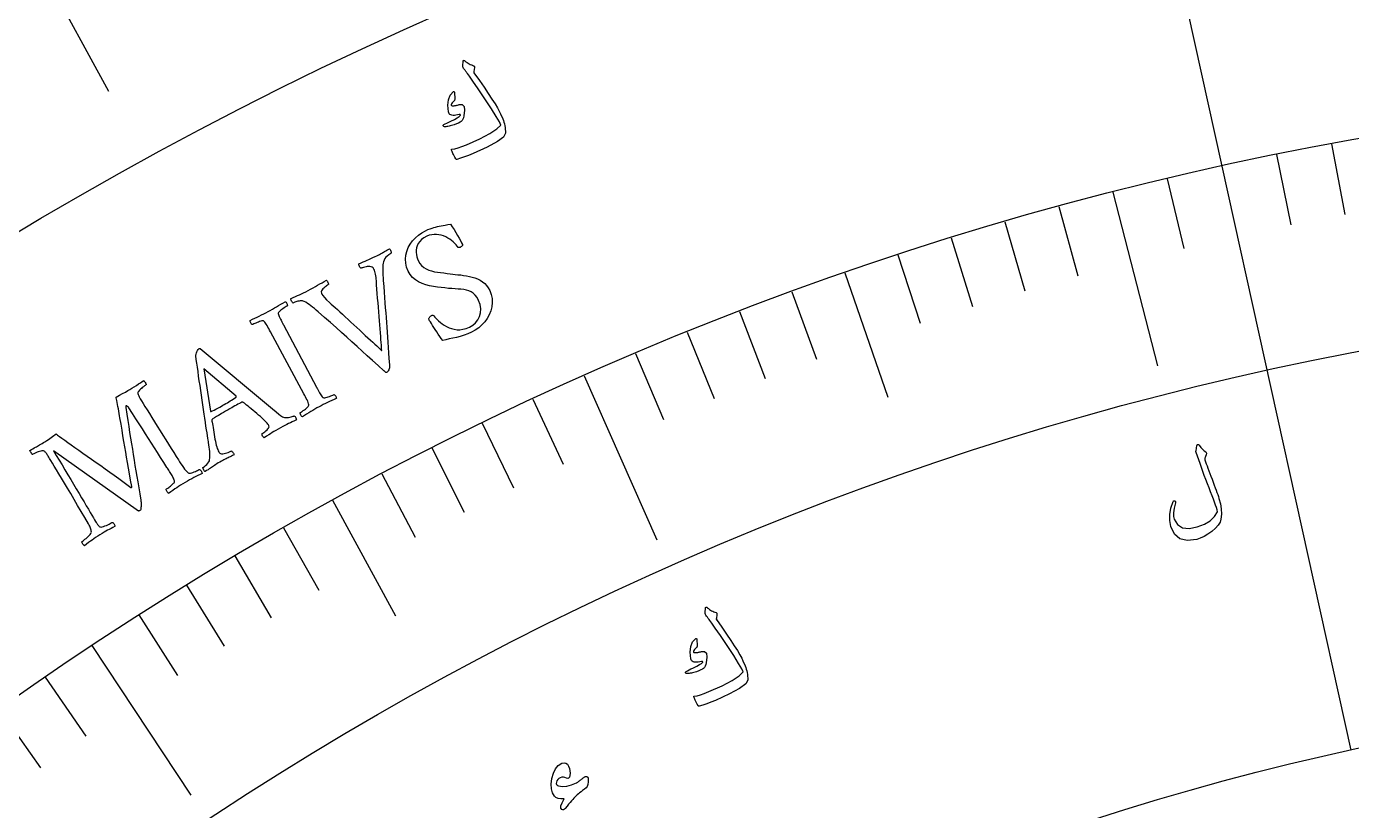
# Model space of a CAD drawing. Header units: millimetres. Extents: x -82 to 82, y -82 to 107.
# Drawn here: x -31.81 to -9.86, y 43.71 to 56.69 of the extents above; entities that cross this region are included whole.
import ezdxf

# ---------------------------------------------------------------- set-up
doc = ezdxf.new("R2010")
doc.units = ezdxf.units.MM
for name, color, linetype in [('ENGRAVE', 7, 'Continuous'), ('ENGRAVE_FINE', 8, 'Continuous'), ('TEXT', 5, 'Continuous')]:
    doc.layers.add(name, color=color, linetype=linetype)

msp = doc.modelspace()

# ---------------------------------------------------------------- linework, layer by layer
at = {"layer": 'ENGRAVE'}
for points in [[(-14.1463, 64.0437), (-12.011, 54.3768)], [(-31.4957, 57.5303), (-30.4498, 55.6199)], [(-12.011, 54.3768), (-9.8757, 44.7098)], [(-13.8153, 53.9466), (-13.0784, 51.0695)], [(-18.2567, 52.6098), (-17.5427, 50.5522)], [(-22.5753, 50.9063), (-21.3713, 48.1913)], [(-26.7417, 48.8465), (-25.6958, 46.9361)], [(-30.7269, 46.443), (-29.0882, 43.9661)]]:
    msp.add_lwpolyline(points, dxfattribs=at)
for radius in [80.85, 80.85, 78.6844, 74.6625, 74.6625, 71.4862, 65.5875, 65.5875, 62.1225, 55.6875, 55.6875, 52.2225, 45.7875, 45.7875]:
    msp.add_circle((0, 0), radius, dxfattribs=at)
at = {"layer": 'ENGRAVE_FINE'}
for points in [[(-10.1939, 54.7465), (-9.9764, 53.5786)], [(-11.1039, 54.5692), (-10.8671, 53.4051)], [(-12.9149, 54.1692), (-12.6394, 53.0136)], [(-14.7119, 53.709), (-14.3981, 52.5632)], [(-15.6047, 53.4565), (-15.2718, 52.316)], [(-16.4932, 53.189), (-16.1413, 52.0543)], [(-17.3773, 52.9068), (-17.0066, 51.7781)], [(-19.1312, 52.2981), (-18.7231, 51.1824)], [(-20.0006, 51.9719), (-19.5739, 50.8631)], [(-20.8645, 51.6311), (-20.4194, 50.5296)], [(-21.7229, 51.2759), (-21.2594, 50.182)], [(-23.4217, 50.5225), (-22.922, 49.4447)], [(-24.2618, 50.1245), (-23.7442, 49.0552)], [(-25.0953, 49.7124), (-24.5599, 48.6519)], [(-25.922, 49.2864), (-25.369, 48.235)], [(-27.5541, 48.3929), (-26.9663, 47.3605)], [(-28.3591, 47.9256), (-27.7541, 46.9032)], [(-29.1564, 47.4448), (-28.5344, 46.4326)], [(-29.9457, 46.9505), (-29.3069, 45.9489)], [(-31.4998, 45.9223), (-30.8278, 44.9427)], [(-32.2641, 45.3886), (-31.5758, 44.4203)]]:
    msp.add_lwpolyline(points, dxfattribs=at)
at = {"layer": 'TEXT'}
for points in [[(-24.5476, 56.1188), (-24.5298, 56.1048), (-24.512, 56.0919), (-24.4942, 56.0802), (-24.4764, 56.0696), (-24.4585, 56.0602), (-24.4403, 56.0521), (-24.4219, 56.0452), (-24.4033, 56.0395), (-24.3953, 56.0352), (-24.3903, 56.0284), (-24.3882, 56.019), (-24.3892, 56.007), (-24.3981, 55.9422), (-24.3987, 55.9353), (-24.3988, 55.9297), (-24.3984, 55.9253), (-24.3976, 55.9221), (-24.3088, 55.796), (-24.2296, 55.6816), (-24.1599, 55.5789), (-24.0998, 55.4879), (-24.0493, 55.4087), (-24.0087, 55.3414), (-23.9777, 55.286), (-23.9566, 55.2424), (-23.9202, 55.1587), (-23.9102, 55.1315), (-23.9014, 55.1036), (-23.8939, 55.0751), (-23.8876, 55.0459), (-23.8826, 55.016), (-23.879, 54.9854), (-23.8769, 54.954), (-23.8762, 54.9219), (-23.9098, 54.8591), (-24.0105, 54.7825), (-24.1782, 54.6915), (-24.4126, 54.5856), (-24.4871, 54.5553), (-24.5568, 54.5291), (-24.6217, 54.5069), (-24.6819, 54.4889), (-24.6881, 54.4888), (-24.6933, 54.4904), (-24.6975, 54.4937), (-24.7007, 54.4988), (-24.714, 54.5241), (-24.7259, 54.5472), (-24.7365, 54.5681), (-24.7457, 54.5868), (-24.7536, 54.6035), (-24.7603, 54.6185), (-24.7658, 54.6317), (-24.7702, 54.6432), (-24.7723, 54.6498), (-24.7717, 54.6543), (-24.7683, 54.6567), (-24.7622, 54.657), (-24.7172, 54.663), (-24.6622, 54.6772), (-24.5972, 54.6997), (-24.5222, 54.7304), (-24.3011, 54.8291), (-24.1325, 54.9161), (-24.0165, 54.992), (-23.9532, 55.057), (-23.9759, 55.109), (-24.0276, 55.1988), (-24.1083, 55.3266), (-24.2182, 55.4922), (-24.3299, 55.6573), (-24.4151, 55.7818), (-24.4736, 55.8658), (-24.5055, 55.9095), (-24.5147, 55.9212), (-24.5232, 55.9322), (-24.5312, 55.9424), (-24.5386, 55.9519), (-24.5453, 55.9605), (-24.5514, 55.9682), (-24.5568, 55.9748), (-24.5615, 55.9805), (-24.5707, 55.9934), (-24.5771, 56.0067), (-24.5806, 56.0206), (-24.5812, 56.0349), (-24.5766, 56.1142), (-24.5758, 56.1198), (-24.5742, 56.124), (-24.5716, 56.1267), (-24.5682, 56.1281), (-24.5631, 56.1277), (-24.5579, 56.126), (-24.5528, 56.123), (-24.5476, 56.1188)], [(-24.739, 55.6109), (-24.7356, 55.6119), (-24.7322, 55.6118), (-24.7289, 55.6108), (-24.7256, 55.6087), (-24.7238, 55.6063), (-24.7223, 55.6035), (-24.7211, 55.6003), (-24.7203, 55.5967), (-24.7163, 55.4905), (-24.7166, 55.4793), (-24.7181, 55.4703), (-24.7208, 55.4632), (-24.7246, 55.4582), (-24.7435, 55.4425), (-24.7583, 55.4264), (-24.769, 55.4097), (-24.7756, 55.3926), (-24.7752, 55.3854), (-24.769, 55.3802), (-24.7571, 55.3771), (-24.7394, 55.3761), (-24.7284, 55.3771), (-24.7171, 55.3784), (-24.7055, 55.3801), (-24.6938, 55.3822), (-24.6817, 55.3846), (-24.6692, 55.3875), (-24.6562, 55.3909), (-24.6428, 55.3947), (-24.5913, 55.3961), (-24.561, 55.3653), (-24.5518, 55.3025), (-24.5637, 55.2076), (-24.5724, 55.1771), (-24.5828, 55.1517), (-24.595, 55.1314), (-24.6089, 55.1161), (-24.6262, 55.1037), (-24.6517, 55.0904), (-24.6855, 55.0761), (-24.7276, 55.0609), (-24.7493, 55.0536), (-24.7702, 55.0474), (-24.7903, 55.0423), (-24.8097, 55.0383), (-24.8281, 55.0351), (-24.8455, 55.0324), (-24.8618, 55.0301), (-24.877, 55.0283), (-24.8873, 55.0292), (-24.8955, 55.0317), (-24.9017, 55.036), (-24.9058, 55.0419), (-24.9077, 55.0491), (-24.9067, 55.0553), (-24.9026, 55.0606), (-24.8956, 55.0649), (-24.8726, 55.0772), (-24.8462, 55.0908), (-24.8165, 55.1056), (-24.7836, 55.1216), (-24.722, 55.1513), (-24.675, 55.1769), (-24.6425, 55.1982), (-24.6245, 55.2152), (-24.6226, 55.2185), (-24.6223, 55.2218), (-24.6235, 55.2252), (-24.6264, 55.2287), (-24.629, 55.2305), (-24.6327, 55.2315), (-24.6377, 55.2317), (-24.6439, 55.2311), (-24.6988, 55.2208), (-24.7222, 55.2175), (-24.7434, 55.2172), (-24.7623, 55.2199), (-24.779, 55.2257), (-24.7948, 55.2342), (-24.8067, 55.245), (-24.8147, 55.2579), (-24.8188, 55.2732), (-24.8306, 55.3833), (-24.8213, 55.4762), (-24.7907, 55.5521), (-24.739, 55.6109)], [(-25.1995, 53.308), (-25.1609, 53.3256), (-25.1252, 53.3404), (-25.0923, 53.3525), (-25.0623, 53.3619), (-25.0333, 53.3696), (-25.0037, 53.3766), (-24.9734, 53.383), (-24.9424, 53.3887), (-24.9092, 53.3946), (-24.8723, 53.4014), (-24.8317, 53.4091), (-24.7874, 53.4177), (-24.7575, 53.3726), (-24.7281, 53.3263), (-24.6991, 53.2788), (-24.6706, 53.2301), (-24.6442, 53.1839), (-24.6216, 53.1439), (-24.6029, 53.1099), (-24.5879, 53.0821), (-24.5853, 53.0761), (-24.586, 53.0695), (-24.5899, 53.0624), (-24.5971, 53.0547), (-24.6056, 53.0474), (-24.6136, 53.0413), (-24.6209, 53.0365), (-24.6276, 53.0329), (-24.6364, 53.0296), (-24.6448, 53.028), (-24.6529, 53.0281), (-24.6606, 53.0299), (-24.6755, 53.0519), (-24.6938, 53.0745), (-24.7157, 53.0979), (-24.741, 53.1219), (-24.7691, 53.1455), (-24.7993, 53.1672), (-24.8316, 53.1872), (-24.8661, 53.2054), (-24.9023, 53.221), (-24.9396, 53.2331), (-24.9781, 53.2418), (-25.0178, 53.247), (-25.0579, 53.2477), (-25.0981, 53.2427), (-25.1382, 53.2322), (-25.1782, 53.2161), (-25.2257, 53.1903), (-25.2652, 53.1617), (-25.2967, 53.1303), (-25.3201, 53.0961), (-25.3367, 53.0603), (-25.348, 53.024), (-25.3538, 52.9871), (-25.3543, 52.9497), (-25.3505, 52.913), (-25.3436, 52.8781), (-25.3337, 52.8451), (-25.3207, 52.814), (-25.2949, 52.7684), (-25.2644, 52.7302), (-25.2294, 52.6991), (-25.1899, 52.6752), (-25.1468, 52.6567), (-25.1011, 52.6418), (-25.0528, 52.6303), (-25.0019, 52.6224), (-24.9496, 52.6161), (-24.897, 52.6095), (-24.8442, 52.6027), (-24.791, 52.5955), (-24.7505, 52.5908), (-24.7079, 52.5859), (-24.6634, 52.5808), (-24.6168, 52.5755), (-24.5692, 52.5692), (-24.5217, 52.5613), (-24.4743, 52.5518), (-24.4269, 52.5407), (-24.3807, 52.527), (-24.3367, 52.5098), (-24.295, 52.489), (-24.2556, 52.4646), (-24.2194, 52.436), (-24.1876, 52.4025), (-24.1601, 52.3641), (-24.1369, 52.3209), (-24.1114, 52.2535), (-24.0971, 52.1857), (-24.094, 52.1176), (-24.1019, 52.0492), (-24.1192, 51.9823), (-24.1445, 51.9185), (-24.1777, 51.858), (-24.2188, 51.8007), (-24.2663, 51.748), (-24.3188, 51.7017), (-24.3764, 51.6615), (-24.4389, 51.6276), (-24.5004, 51.6006), (-24.5625, 51.5775), (-24.6251, 51.5582), (-24.6883, 51.5429), (-24.75, 51.5296), (-24.8081, 51.5164), (-24.8626, 51.5033), (-24.9136, 51.4903), (-24.9388, 51.5239), (-24.9641, 51.559), (-24.9896, 51.5955), (-25.0153, 51.6335), (-25.0401, 51.6712), (-25.0631, 51.7066), (-25.0842, 51.7399), (-25.1035, 51.7709), (-25.1201, 51.798), (-25.1329, 51.8195), (-25.1421, 51.8354), (-25.1476, 51.8458), (-25.144, 51.855), (-25.1397, 51.8639), (-25.1348, 51.8727), (-25.1291, 51.8812), (-25.1227, 51.889), (-25.1156, 51.8958), (-25.1078, 51.9016), (-25.0994, 51.9064), (-25.0885, 51.9099), (-25.0784, 51.9095), (-25.0692, 51.9053), (-25.0608, 51.8971), (-25.0467, 51.8802), (-25.029, 51.8609), (-25.0076, 51.8393), (-24.9826, 51.8154), (-24.9543, 51.7907), (-24.923, 51.767), (-24.8886, 51.7441), (-24.8512, 51.722), (-24.8112, 51.7026), (-24.7691, 51.6874), (-24.7248, 51.6766), (-24.6784, 51.67), (-24.63, 51.6694), (-24.5797, 51.6764), (-24.5275, 51.6911), (-24.4733, 51.7134), (-24.4186, 51.7453), (-24.3724, 51.7853), (-24.3345, 51.8335), (-24.305, 51.8899), (-24.287, 51.9518), (-24.2837, 52.0167), (-24.2952, 52.0845), (-24.3215, 52.1552), (-24.3473, 52.2029), (-24.3763, 52.2422), (-24.4085, 52.273), (-24.4439, 52.2954), (-24.4823, 52.3118), (-24.5233, 52.3246), (-24.5669, 52.3338), (-24.6131, 52.3395), (-24.6615, 52.3434), (-24.7116, 52.3472), (-24.7635, 52.3509), (-24.8171, 52.3544), (-24.8779, 52.3605), (-24.9403, 52.3675), (-25.0041, 52.3754), (-25.0695, 52.3843), (-25.1344, 52.3962), (-25.1967, 52.4128), (-25.2566, 52.4343), (-25.3141, 52.4606), (-25.367, 52.4934), (-25.4133, 52.5344), (-25.453, 52.5837), (-25.4862, 52.6412), (-25.5124, 52.7066), (-25.5278, 52.772), (-25.5323, 52.8374), (-25.5259, 52.9029), (-25.51, 52.9669), (-25.4861, 53.0279), (-25.4542, 53.0859), (-25.4142, 53.141), (-25.3678, 53.1916), (-25.3165, 53.2363), (-25.2604, 53.2751), (-25.1995, 53.308)], [(-27.1425, 52.3203), (-27.1024, 52.3414), (-27.0631, 52.3626), (-27.0247, 52.3839), (-26.9871, 52.4053), (-26.9501, 52.4266), (-26.9133, 52.4476), (-26.8767, 52.4682), (-26.8404, 52.4885), (-26.8351, 52.4834), (-26.8294, 52.4756), (-26.8233, 52.4651), (-26.8168, 52.4519), (-26.8114, 52.4387), (-26.8084, 52.4283), (-26.8079, 52.4208), (-26.8098, 52.4162), (-26.8164, 52.4124), (-26.8258, 52.4061), (-26.8383, 52.3972), (-26.8536, 52.3859), (-26.8699, 52.3729), (-26.885, 52.3589), (-26.899, 52.3438), (-26.9119, 52.3278), (-26.9215, 52.3111), (-26.9259, 52.2942), (-26.9249, 52.2771), (-26.9186, 52.2599), (-26.9028, 52.2362), (-26.8759, 52.2049), (-26.8378, 52.1659), (-26.7887, 52.1193), (-26.7625, 52.0953), (-26.7323, 52.0678), (-26.6981, 52.0365), (-26.6598, 52.0017), (-26.6186, 51.9641), (-26.5754, 51.9245), (-26.5302, 51.8829), (-26.4831, 51.8394), (-26.435, 51.795), (-26.3868, 51.7506), (-26.3384, 51.7062), (-26.2899, 51.6619), (-26.2424, 51.6185), (-26.197, 51.5767), (-26.1537, 51.5366), (-26.1124, 51.4982), (-26.0741, 51.4623), (-26.0394, 51.4299), (-26.0085, 51.4008), (-25.9812, 51.3752), (-25.9587, 51.354), (-25.9419, 51.3383), (-25.9308, 51.3281), (-25.9254, 51.3235), (-25.9258, 51.334), (-25.927, 51.3529), (-25.9289, 51.3802), (-25.9315, 51.4159), (-25.9347, 51.4586), (-25.9385, 51.5067), (-25.9428, 51.5601), (-25.9477, 51.619), (-25.9529, 51.6821), (-25.9582, 51.7485), (-25.9638, 51.8181), (-25.9695, 51.8909), (-25.9753, 51.9656), (-25.9811, 52.0409), (-25.987, 52.1168), (-25.9928, 52.1932), (-25.9986, 52.2687), (-26.0041, 52.3421), (-26.0094, 52.4131), (-26.0145, 52.4819), (-26.0167, 52.5078), (-26.0197, 52.5339), (-26.0237, 52.5604), (-26.0286, 52.5872), (-26.0344, 52.6128), (-26.0408, 52.6358), (-26.0478, 52.656), (-26.0555, 52.6737), (-26.067, 52.6914), (-26.0815, 52.7045), (-26.0991, 52.7129), (-26.1198, 52.7167), (-26.1419, 52.7172), (-26.1639, 52.7159), (-26.1858, 52.7126), (-26.2075, 52.7075), (-26.2274, 52.7017), (-26.2438, 52.6964), (-26.2567, 52.6917), (-26.2661, 52.6876), (-26.2726, 52.6894), (-26.2793, 52.6947), (-26.2861, 52.7037), (-26.2932, 52.7163), (-26.2991, 52.7298), (-26.3026, 52.7416), (-26.3037, 52.7517), (-26.3023, 52.7602), (-26.2676, 52.7758), (-26.2338, 52.7908), (-26.2008, 52.8051), (-26.1687, 52.8187), (-26.1367, 52.8325), (-26.104, 52.8473), (-26.0705, 52.8629), (-26.0363, 52.8795), (-26.0084, 52.8933), (-25.9836, 52.9058), (-25.9619, 52.9169), (-25.9433, 52.9267), (-25.9264, 52.9359), (-25.9098, 52.9451), (-25.8934, 52.9544), (-25.8772, 52.9637), (-25.8601, 52.9736), (-25.8412, 52.9844), (-25.8203, 52.9962), (-25.7975, 53.0088), (-25.7923, 53.0036), (-25.7869, 52.9953), (-25.7813, 52.9841), (-25.7753, 52.9699), (-25.7704, 52.956), (-25.7675, 52.9457), (-25.7669, 52.939), (-25.7684, 52.936), (-25.7782, 52.9302), (-25.7922, 52.9205), (-25.8104, 52.9068), (-25.8327, 52.889), (-25.8551, 52.8684), (-25.8732, 52.8459), (-25.887, 52.8217), (-25.8965, 52.7956), (-25.9012, 52.7738), (-25.9044, 52.7446), (-25.9063, 52.7082), (-25.9067, 52.6645), (-25.906, 52.6179), (-25.9045, 52.5725), (-25.9023, 52.5285), (-25.8994, 52.4859), (-25.8924, 52.3871), (-25.8855, 52.2925), (-25.8788, 52.202), (-25.8724, 52.1158), (-25.8661, 52.0323), (-25.8601, 51.9502), (-25.8542, 51.8696), (-25.8487, 51.7904), (-25.8431, 51.7112), (-25.8373, 51.6306), (-25.8312, 51.5484), (-25.8249, 51.4649), (-25.8185, 51.3782), (-25.8119, 51.2869), (-25.8052, 51.1909), (-25.7983, 51.0903), (-25.7974, 51.0634), (-25.7989, 51.0399), (-25.8027, 51.02), (-25.8088, 51.0036), (-25.8168, 50.99), (-25.826, 50.9785), (-25.8365, 50.969), (-25.8482, 50.9617), (-25.8522, 50.9609), (-25.857, 50.9623), (-25.8625, 50.9659), (-25.8687, 50.9717), (-25.875, 50.978), (-25.8808, 50.9832), (-25.886, 50.9873), (-25.8906, 50.9903), (-25.9849, 51.0765), (-26.0761, 51.1597), (-26.1642, 51.2399), (-26.2493, 51.3172), (-26.3331, 51.3933), (-26.4179, 51.4698), (-26.5034, 51.5469), (-26.5898, 51.6246), (-26.6791, 51.7043), (-26.7735, 51.7876), (-26.8729, 51.8746), (-26.9775, 51.9652), (-27.0094, 51.9931), (-27.0403, 52.0191), (-27.07, 52.0434), (-27.0987, 52.0659), (-27.1268, 52.0867), (-27.1551, 52.1058), (-27.1836, 52.1233), (-27.2122, 52.1391), (-27.2247, 52.1446), (-27.2393, 52.1478), (-27.2559, 52.1488), (-27.2745, 52.1475), (-27.2939, 52.1447), (-27.3126, 52.141), (-27.3306, 52.1365), (-27.348, 52.1311), (-27.3639, 52.1255), (-27.3775, 52.1204), (-27.3886, 52.1157), (-27.3974, 52.1115), (-27.3996, 52.113), (-27.4036, 52.1189), (-27.4096, 52.1291), (-27.4174, 52.1436), (-27.425, 52.1584), (-27.4303, 52.1696), (-27.4332, 52.177), (-27.4338, 52.1808), (-27.3919, 52.2011), (-27.3536, 52.2193), (-27.3188, 52.2354), (-27.2876, 52.2495), (-27.2564, 52.2637), (-27.2219, 52.2802), (-27.1839, 52.2991), (-27.1425, 52.3203)], [(-27.807, 51.9701), (-27.7709, 51.9898), (-27.7354, 52.0096), (-27.7007, 52.0296), (-27.6666, 52.0498), (-27.6325, 52.0702), (-27.5975, 52.0908), (-27.5616, 52.1117), (-27.5248, 52.1328), (-27.5173, 52.1293), (-27.5103, 52.1231), (-27.5038, 52.1143), (-27.4977, 52.1029), (-27.4926, 52.0909), (-27.4894, 52.0804), (-27.4879, 52.0713), (-27.4882, 52.0636), (-27.4972, 52.0586), (-27.5092, 52.0514), (-27.524, 52.0421), (-27.5417, 52.0306), (-27.5605, 52.018), (-27.5784, 52.0053), (-27.5954, 51.9924), (-27.6115, 51.9794), (-27.625, 51.9669), (-27.6342, 51.9554), (-27.6392, 51.9451), (-27.6399, 51.9358), (-27.6363, 51.9207), (-27.6308, 51.9042), (-27.6236, 51.8863), (-27.6146, 51.867), (-27.6044, 51.8465), (-27.5935, 51.8252), (-27.582, 51.803), (-27.5699, 51.78), (-27.5679, 51.7763), (-27.5659, 51.7726), (-27.564, 51.7689), (-27.562, 51.7652), (-27.56, 51.7615), (-27.5581, 51.7578), (-27.5561, 51.7541), (-27.5541, 51.7504), (-27.0065, 50.7218), (-27.0045, 50.7181), (-27.0026, 50.7144), (-27.0006, 50.7107), (-26.9986, 50.707), (-26.9966, 50.7033), (-26.9947, 50.6996), (-26.9927, 50.6959), (-26.9907, 50.6922), (-26.9785, 50.6694), (-26.9666, 50.6477), (-26.9552, 50.6272), (-26.9442, 50.6078), (-26.9335, 50.5901), (-26.9229, 50.5744), (-26.9124, 50.5609), (-26.9021, 50.5495), (-26.8947, 50.5457), (-26.8837, 50.5443), (-26.8692, 50.545), (-26.8511, 50.5481), (-26.8313, 50.5528), (-26.8112, 50.5586), (-26.7909, 50.5655), (-26.7704, 50.5735), (-26.7515, 50.5814), (-26.7359, 50.5882), (-26.7236, 50.5938), (-26.7146, 50.5983), (-26.7082, 50.5942), (-26.7016, 50.5878), (-26.6947, 50.5791), (-26.6877, 50.5682), (-26.6818, 50.5568), (-26.6782, 50.5464), (-26.6769, 50.5372), (-26.678, 50.5291), (-26.7156, 50.5123), (-26.7524, 50.4957), (-26.7883, 50.4793), (-26.8233, 50.4632), (-26.858, 50.4468), (-26.8929, 50.4297), (-26.928, 50.4119), (-26.9633, 50.3933), (-26.9975, 50.3747), (-27.0318, 50.3554), (-27.0661, 50.3355), (-27.1004, 50.3149), (-27.1349, 50.2939), (-27.1696, 50.2725), (-27.2044, 50.2507), (-27.2395, 50.2286), (-27.2468, 50.2322), (-27.2538, 50.2384), (-27.2604, 50.2471), (-27.2667, 50.2584), (-27.2718, 50.2703), (-27.2753, 50.2808), (-27.2769, 50.2898), (-27.2768, 50.2974), (-27.2681, 50.3024), (-27.2566, 50.3096), (-27.2423, 50.3188), (-27.2252, 50.3302), (-27.2071, 50.3428), (-27.1899, 50.356), (-27.1735, 50.3697), (-27.158, 50.3839), (-27.1451, 50.3974), (-27.1365, 50.409), (-27.1322, 50.4186), (-27.1321, 50.4264), (-27.1363, 50.4446), (-27.1427, 50.4643), (-27.1513, 50.4857), (-27.1621, 50.5086), (-27.1744, 50.5327), (-27.1874, 50.5577), (-27.2009, 50.5835), (-27.2152, 50.6102), (-27.767, 51.6364), (-27.7815, 51.6631), (-27.7956, 51.6889), (-27.8096, 51.7138), (-27.8232, 51.7379), (-27.8367, 51.7601), (-27.85, 51.7794), (-27.8632, 51.7958), (-27.8762, 51.8094), (-27.8833, 51.8145), (-27.8941, 51.8164), (-27.9087, 51.8151), (-27.927, 51.8105), (-27.9473, 51.8041), (-27.9679, 51.7969), (-27.9886, 51.7889), (-28.0096, 51.7803), (-28.0289, 51.7719), (-28.0449, 51.7647), (-28.0575, 51.7588), (-28.0668, 51.7541), (-28.0733, 51.7581), (-28.08, 51.7643), (-28.087, 51.7729), (-28.0942, 51.7837), (-28.1003, 51.7951), (-28.1039, 51.8054), (-28.1052, 51.8147), (-28.1041, 51.8228), (-28.0658, 51.8419), (-28.0278, 51.8605), (-27.99, 51.8789), (-27.9525, 51.8968), (-27.9153, 51.9148), (-27.8787, 51.9329), (-27.8426, 51.9514), (-27.807, 51.9701)], [(-28.7939, 49.8032), (-28.7946, 49.8077), (-28.7967, 49.8213), (-28.8003, 49.844), (-28.8052, 49.8757), (-28.8114, 49.9152), (-28.8186, 49.9611), (-28.8269, 50.0135), (-28.8363, 50.0723), (-28.8463, 50.1362), (-28.8565, 50.2037), (-28.867, 50.275), (-28.8777, 50.3499), (-28.8886, 50.4271), (-28.8998, 50.5054), (-28.9114, 50.5847), (-28.9232, 50.6651), (-28.935, 50.7451), (-28.9464, 50.8236), (-28.9574, 50.9004), (-28.968, 50.9756), (-28.9781, 51.0478), (-28.9874, 51.1156), (-28.996, 51.179), (-29.0039, 51.238), (-29.0031, 51.2517), (-28.9997, 51.2676), (-28.9938, 51.2858), (-28.9852, 51.3063), (-28.9754, 51.3259), (-28.9659, 51.3413), (-28.9568, 51.3525), (-28.9479, 51.3595), (-28.9456, 51.3607), (-28.9437, 51.3614), (-28.9421, 51.3618), (-28.941, 51.3617), (-28.9397, 51.3615), (-28.938, 51.3615), (-28.9356, 51.3615), (-28.9327, 51.3616), (-27.7325, 50.3605), (-27.6739, 50.3106), (-27.6298, 50.2734), (-27.6003, 50.249), (-27.5854, 50.2373), (-27.5707, 50.2284), (-27.5536, 50.222), (-27.5342, 50.2181), (-27.5124, 50.2167), (-27.4898, 50.2173), (-27.4679, 50.2192), (-27.4468, 50.2225), (-27.4264, 50.2272), (-27.4083, 50.2322), (-27.394, 50.2365), (-27.3834, 50.2401), (-27.3767, 50.2431), (-27.3688, 50.2384), (-27.3615, 50.2311), (-27.3548, 50.2214), (-27.3487, 50.2091), (-27.3436, 50.1968), (-27.3399, 50.1872), (-27.3376, 50.1802), (-27.3368, 50.1758), (-27.3724, 50.1594), (-27.4062, 50.1439), (-27.438, 50.1292), (-27.4678, 50.1153), (-27.498, 50.1008), (-27.5307, 50.0844), (-27.5658, 50.066), (-27.6033, 50.0456), (-27.6427, 50.0236), (-27.6783, 50.003), (-27.7101, 49.9838), (-27.7382, 49.9662), (-27.7661, 49.9482), (-27.7974, 49.928), (-27.8321, 49.9058), (-27.8701, 49.8815), (-27.8775, 49.885), (-27.8846, 49.891), (-27.8913, 49.8997), (-27.8977, 49.9109), (-27.9029, 49.9228), (-27.9059, 49.9335), (-27.907, 49.9429), (-27.9059, 49.9511), (-27.8938, 49.9586), (-27.8792, 49.9688), (-27.8623, 49.9818), (-27.8428, 49.9975), (-27.8242, 50.014), (-27.8097, 50.0292), (-27.7992, 50.0431), (-27.7927, 50.0558), (-27.7917, 50.0639), (-27.7929, 50.0732), (-27.7963, 50.0837), (-27.802, 50.0953), (-27.8101, 50.1077), (-27.8224, 50.1228), (-27.8387, 50.1406), (-27.8592, 50.1611), (-27.8826, 50.1835), (-27.9081, 50.207), (-27.9356, 50.2316), (-27.9651, 50.2572), (-27.9955, 50.2832), (-28.0257, 50.3087), (-28.0556, 50.3337), (-28.0853, 50.3582), (-28.1136, 50.3815), (-28.1392, 50.4025), (-28.1623, 50.4214), (-28.1828, 50.4382), (-28.1996, 50.4519), (-28.2116, 50.4617), (-28.2188, 50.4676), (-28.2212, 50.4696), (-28.2217, 50.4697), (-28.2231, 50.4701), (-28.2255, 50.4708), (-28.2288, 50.4717), (-28.2324, 50.4725), (-28.2357, 50.4726), (-28.2387, 50.4722), (-28.2413, 50.4711), (-28.2613, 50.4613), (-28.2833, 50.45), (-28.3072, 50.4372), (-28.3331, 50.4228), (-28.3595, 50.408), (-28.385, 50.3936), (-28.4096, 50.3798), (-28.4332, 50.3665), (-28.4393, 50.363), (-28.4454, 50.3596), (-28.4515, 50.3561), (-28.4576, 50.3527), (-28.4636, 50.3493), (-28.4692, 50.3461), (-28.4746, 50.3431), (-28.4796, 50.3403), (-28.5148, 50.3202), (-28.5471, 50.3016), (-28.5766, 50.2844), (-28.6032, 50.2685), (-28.6302, 50.2521), (-28.6605, 50.2331), (-28.6941, 50.2115), (-28.7312, 50.1874), (-28.7324, 50.1864), (-28.7337, 50.1848), (-28.735, 50.1825), (-28.7364, 50.1796), (-28.7376, 50.1768), (-28.7385, 50.1748), (-28.739, 50.1736), (-28.7392, 50.1732), (-28.7386, 50.1695), (-28.7368, 50.1585), (-28.7338, 50.14), (-28.7296, 50.1143), (-28.7246, 50.0834), (-28.7192, 50.0498), (-28.7134, 50.0133), (-28.7072, 49.9741), (-28.7007, 49.9342), (-28.694, 49.8958), (-28.6872, 49.859), (-28.6802, 49.8236), (-28.6734, 49.7889), (-28.6659, 49.7577), (-28.6579, 49.73), (-28.6494, 49.7059), (-28.6407, 49.6849), (-28.6326, 49.6664), (-28.6249, 49.6505), (-28.6177, 49.6371), (-28.6081, 49.6258), (-28.5946, 49.6186), (-28.5772, 49.6154), (-28.556, 49.6162), (-28.5331, 49.6198), (-28.5107, 49.625), (-28.4887, 49.6316), (-28.4672, 49.6398), (-28.448, 49.648), (-28.433, 49.6546), (-28.422, 49.6597), (-28.4151, 49.6632), (-28.4107, 49.6608), (-28.4052, 49.6556), (-28.3985, 49.6477), (-28.3906, 49.637), (-28.383, 49.6256), (-28.3773, 49.6152), (-28.3735, 49.6061), (-28.3715, 49.5981), (-28.3942, 49.5867), (-28.4152, 49.5762), (-28.4346, 49.5667), (-28.4523, 49.5582), (-28.4692, 49.5501), (-28.4861, 49.542), (-28.503, 49.5339), (-28.5199, 49.5257), (-28.538, 49.5167), (-28.5585, 49.5059), (-28.5813, 49.4934), (-28.6065, 49.479), (-28.6317, 49.4642), (-28.6547, 49.4503), (-28.6753, 49.4373), (-28.6937, 49.4252), (-28.711, 49.4136), (-28.7282, 49.402), (-28.7455, 49.3903), (-28.7627, 49.3786), (-28.7812, 49.3663), (-28.802, 49.3525), (-28.8252, 49.3374), (-28.8508, 49.3208), (-28.855, 49.3232), (-28.8602, 49.3286), (-28.8663, 49.3369), (-28.8732, 49.3481), (-28.8798, 49.3601), (-28.8849, 49.3708), (-28.8884, 49.3802), (-28.8903, 49.3883), (-28.8781, 49.3964), (-28.8629, 49.408), (-28.8447, 49.4231), (-28.8236, 49.4418), (-28.8037, 49.4618), (-28.789, 49.481), (-28.7797, 49.4992), (-28.7757, 49.5166), (-28.7721, 49.5503), (-28.7706, 49.5846), (-28.7712, 49.6194), (-28.774, 49.6549), (-28.7781, 49.6909), (-28.7828, 49.7277), (-28.7881, 49.7651), (-28.7939, 49.8032)], [(-28.8726, 51.0233), (-28.7623, 50.3209), (-28.7621, 50.3207), (-28.7613, 50.3199), (-28.7601, 50.3186), (-28.7583, 50.3168), (-28.7564, 50.315), (-28.7547, 50.314), (-28.7532, 50.3137), (-28.7519, 50.314), (-28.7269, 50.3268), (-28.6998, 50.3409), (-28.6704, 50.3566), (-28.6388, 50.3736), (-28.6078, 50.3906), (-28.58, 50.4058), (-28.5555, 50.4194), (-28.5343, 50.4313), (-28.507, 50.4469), (-28.4812, 50.4621), (-28.4569, 50.4768), (-28.4342, 50.491), (-28.4117, 50.5053), (-28.3882, 50.5201), (-28.3635, 50.5356), (-28.3378, 50.5516), (-28.3358, 50.5532), (-28.3347, 50.5553), (-28.3345, 50.558), (-28.3351, 50.5611), (-28.3361, 50.5641), (-28.3368, 50.5662), (-28.3372, 50.5675), (-28.3373, 50.5679)], [(-31.5029, 49.8166), (-31.4738, 49.8353), (-31.4467, 49.8533), (-31.4217, 49.8706), (-31.3988, 49.8872), (-31.3774, 49.9031), (-31.3568, 49.9182), (-31.3369, 49.9326), (-31.3179, 49.9463), (-31.293, 49.9263), (-31.261, 49.902), (-31.222, 49.8734), (-31.176, 49.8407), (-31.1242, 49.8041), (-31.068, 49.7644), (-31.0073, 49.7215), (-30.9421, 49.6753), (-30.8737, 49.6269), (-30.8031, 49.5771), (-30.7303, 49.526), (-30.6553, 49.4736), (-30.5795, 49.4204), (-30.5041, 49.3671), (-30.4293, 49.3137), (-30.3548, 49.2601), (-30.2821, 49.2074), (-30.2121, 49.1564), (-30.145, 49.1072), (-30.0806, 49.0597), (-30.0779, 49.0585), (-30.0749, 49.0583), (-30.0717, 49.059), (-30.0682, 49.0607), (-30.0653, 49.0633), (-30.0637, 49.0668), (-30.0635, 49.071), (-30.0645, 49.0761), (-30.0836, 49.1827), (-30.1016, 49.2839), (-30.1187, 49.3798), (-30.1349, 49.4703), (-30.1504, 49.5581), (-30.1657, 49.6461), (-30.1808, 49.7342), (-30.1957, 49.8224), (-30.2108, 49.913), (-30.2267, 50.0082), (-30.2434, 50.108), (-30.2609, 50.2124), (-30.2668, 50.2472), (-30.273, 50.2834), (-30.2796, 50.321), (-30.2867, 50.3599), (-30.2937, 50.3983), (-30.3004, 50.434), (-30.3068, 50.467), (-30.3128, 50.4975), (-30.3179, 50.5229), (-30.3215, 50.5411), (-30.3237, 50.552), (-30.3244, 50.5557), (-30.2675, 50.5855), (-30.2164, 50.613), (-30.171, 50.6382), (-30.1313, 50.6613), (-30.0984, 50.681), (-30.0638, 50.7021), (-30.0273, 50.7248), (-29.989, 50.7489), (-29.9519, 50.7724), (-29.9193, 50.7932), (-29.8912, 50.8114), (-29.8675, 50.8269), (-29.8639, 50.8236), (-29.8583, 50.8169), (-29.8508, 50.807), (-29.8414, 50.7937), (-29.8322, 50.7806), (-29.8257, 50.7713), (-29.8218, 50.7657), (-29.8205, 50.7638), (-29.8302, 50.7577), (-29.8422, 50.7494), (-29.8565, 50.739), (-29.873, 50.7264), (-29.8902, 50.7126), (-29.9066, 50.6985), (-29.9222, 50.6841), (-29.9369, 50.6693), (-29.9495, 50.6551), (-29.9585, 50.6427), (-29.964, 50.632), (-29.9659, 50.6229), (-29.9639, 50.6119), (-29.9606, 50.6001), (-29.956, 50.5874), (-29.95, 50.5738), (-29.9435, 50.5603), (-29.9369, 50.5475), (-29.9304, 50.5355), (-29.924, 50.5243), (-29.9027, 50.4911), (-29.8767, 50.45), (-29.8461, 50.4012), (-29.8109, 50.3445), (-29.7722, 50.282), (-29.7311, 50.216), (-29.6877, 50.1462), (-29.6418, 50.0728), (-29.5949, 49.9977), (-29.5483, 49.9231), (-29.502, 49.849), (-29.4559, 49.7753), (-29.4113, 49.7038), (-29.3694, 49.6365), (-29.3301, 49.5733), (-29.2934, 49.5143), (-29.2724, 49.4819), (-29.2516, 49.4505), (-29.2311, 49.4202), (-29.2108, 49.3911), (-29.1906, 49.3641), (-29.1703, 49.3403), (-29.15, 49.3199), (-29.1296, 49.3028), (-29.1195, 49.298), (-29.1065, 49.2965), (-29.0906, 49.2981), (-29.0717, 49.3029), (-29.0514, 49.3096), (-29.0313, 49.3169), (-29.0114, 49.325), (-28.9917, 49.3337), (-28.9739, 49.342), (-28.9599, 49.3487), (-28.9496, 49.3539), (-28.9429, 49.3575), (-28.9337, 49.3511), (-28.9253, 49.3431), (-28.9178, 49.3336), (-28.9112, 49.3226), (-28.9059, 49.3119), (-28.902, 49.3034), (-28.8995, 49.297), (-28.8986, 49.2928), (-28.9343, 49.2749), (-28.9696, 49.2572), (-29.0043, 49.2395), (-29.0384, 49.2219), (-29.0728, 49.2037), (-29.1082, 49.1843), (-29.1448, 49.1636), (-29.1823, 49.1416), (-29.2213, 49.1181), (-29.2574, 49.0957), (-29.2904, 49.0745), (-29.3205, 49.0544), (-29.3505, 49.0339), (-29.383, 49.0117), (-29.418, 48.9877), (-29.4556, 48.962), (-29.459, 48.9648), (-29.4638, 48.9701), (-29.47, 48.9778), (-29.4777, 48.9878), (-29.4851, 48.9989), (-29.4906, 49.0094), (-29.4942, 49.0194), (-29.496, 49.029), (-29.4879, 49.0341), (-29.4781, 49.041), (-29.4664, 49.0495), (-29.453, 49.0597), (-29.4387, 49.071), (-29.4246, 49.0825), (-29.4106, 49.0943), (-29.3969, 49.1064), (-29.3843, 49.1181), (-29.3739, 49.1287), (-29.3656, 49.1382), (-29.3595, 49.1466), (-29.3572, 49.1552), (-29.3576, 49.1665), (-29.361, 49.1805), (-29.3672, 49.1974), (-29.3748, 49.2148), (-29.3823, 49.2307), (-29.3896, 49.245), (-29.3968, 49.2578), (-29.4054, 49.2719), (-29.4155, 49.2877), (-29.427, 49.3054), (-29.44, 49.3248), (-29.453, 49.3442), (-29.4645, 49.3618), (-29.4746, 49.3776), (-29.4832, 49.3917), (-29.536, 49.4746), (-29.5877, 49.5559), (-29.6385, 49.6355), (-29.6884, 49.7135), (-29.738, 49.7911), (-29.7881, 49.8695), (-29.8388, 49.9489), (-29.89, 50.0292), (-29.9427, 50.1114), (-29.9975, 50.1965), (-30.0544, 50.2846), (-30.1136, 50.3757), (-30.1165, 50.3799), (-30.121, 50.3852), (-30.1269, 50.3916), (-30.1343, 50.3992), (-30.1422, 50.4058), (-30.1496, 50.4095), (-30.1565, 50.4103), (-30.1629, 50.4081), (-30.1648, 50.4055), (-30.1659, 50.4006), (-30.1659, 50.3935), (-30.165, 50.384), (-30.1481, 50.2743), (-30.1316, 50.1687), (-30.1155, 50.0673), (-30.1, 49.97), (-30.0849, 49.8757), (-30.07, 49.7829), (-30.0554, 49.6919), (-30.041, 49.6025), (-30.0266, 49.5136), (-30.0119, 49.424), (-29.997, 49.3338), (-29.9817, 49.243), (-29.9658, 49.15), (-29.9492, 49.0537), (-29.9317, 48.9539), (-29.9135, 48.8508), (-29.9129, 48.8429), (-29.9124, 48.8318), (-29.9119, 48.8173), (-29.9114, 48.7996), (-29.9111, 48.7804), (-29.9113, 48.7616), (-29.9118, 48.7431), (-29.9128, 48.725), (-29.9146, 48.7086), (-29.9177, 48.6953), (-29.9221, 48.6851), (-29.9278, 48.678), (-29.9302, 48.6756), (-29.934, 48.6734), (-29.9392, 48.6717), (-29.9458, 48.6703), (-29.9476, 48.6706), (-29.9493, 48.6706), (-29.9507, 48.6703), (-29.952, 48.6697), (-31.3617, 49.6679), (-31.3149, 49.5908), (-31.2677, 49.5124), (-31.22, 49.4326), (-31.1719, 49.3514), (-31.1239, 49.2702), (-31.0764, 49.1903), (-31.0295, 49.1117), (-30.9833, 49.0343), (-30.9384, 48.9595), (-30.8959, 48.8883), (-30.8558, 48.8208), (-30.8179, 48.757), (-30.7831, 48.6981), (-30.7518, 48.6451), (-30.724, 48.5982), (-30.6999, 48.5572), (-30.6801, 48.5236), (-30.6653, 48.4985), (-30.6555, 48.4821), (-30.6507, 48.4743), (-30.6452, 48.4659), (-30.6391, 48.4572), (-30.6325, 48.4483), (-30.6252, 48.4391), (-30.6178, 48.4303), (-30.6105, 48.4224), (-30.6035, 48.4154), (-30.5965, 48.4093), (-30.586, 48.4051), (-30.5717, 48.4044), (-30.5537, 48.4073), (-30.5321, 48.4137), (-30.5087, 48.4223), (-30.4857, 48.4318), (-30.463, 48.4421), (-30.4405, 48.4531), (-30.4205, 48.4636), (-30.4048, 48.4719), (-30.3935, 48.478), (-30.3867, 48.482), (-30.3791, 48.4787), (-30.3717, 48.4725), (-30.3644, 48.4632), (-30.3573, 48.4509), (-30.3512, 48.4385), (-30.3467, 48.4287), (-30.3439, 48.4216), (-30.3428, 48.4172), (-30.377, 48.3989), (-30.4089, 48.3819), (-30.4382, 48.3662), (-30.4652, 48.3518), (-30.4924, 48.3368), (-30.5225, 48.3194), (-30.5555, 48.2994), (-30.5915, 48.277), (-30.6295, 48.2525), (-30.664, 48.2297), (-30.695, 48.2084), (-30.7225, 48.1887), (-30.7498, 48.1687), (-30.7801, 48.1465), (-30.8136, 48.1221), (-30.8502, 48.0955), (-30.8536, 48.0982), (-30.8585, 48.1034), (-30.865, 48.1109), (-30.8729, 48.1207), (-30.8807, 48.1315), (-30.8865, 48.1419), (-30.8904, 48.1518), (-30.8924, 48.1613), (-30.8839, 48.1672), (-30.8725, 48.1758), (-30.858, 48.1871), (-30.8406, 48.2012), (-30.8219, 48.2169), (-30.8037, 48.233), (-30.7861, 48.2497), (-30.769, 48.2668), (-30.7542, 48.2833), (-30.7435, 48.2979), (-30.7371, 48.3107), (-30.7348, 48.3217), (-30.735, 48.3384), (-30.7369, 48.3547), (-30.7406, 48.3705), (-30.746, 48.3858), (-30.7528, 48.4014), (-30.7608, 48.4182), (-30.7699, 48.4361), (-30.7801, 48.4551), (-30.842, 48.5601), (-30.9026, 48.6629), (-30.962, 48.7635), (-31.0203, 48.862), (-31.0766, 48.9569), (-31.1301, 49.0467), (-31.1808, 49.1316), (-31.2287, 49.2113), (-31.273, 49.2849), (-31.313, 49.3514), (-31.3486, 49.4107), (-31.3799, 49.4628), (-31.4061, 49.5063), (-31.4262, 49.5398), (-31.4404, 49.5631), (-31.4486, 49.5764), (-31.4568, 49.5892), (-31.465, 49.6016), (-31.4732, 49.6136), (-31.4813, 49.6252), (-31.4895, 49.6361), (-31.4982, 49.6459), (-31.5072, 49.6547), (-31.5166, 49.6624), (-31.5253, 49.6665), (-31.5374, 49.6678), (-31.553, 49.6663), (-31.5721, 49.6619), (-31.5929, 49.6557), (-31.6136, 49.6488), (-31.6342, 49.641), (-31.6547, 49.6325), (-31.6736, 49.624), (-31.6891, 49.6167), (-31.7013, 49.6105), (-31.7102, 49.6053), (-31.7125, 49.6066), (-31.7171, 49.6121), (-31.7239, 49.6218), (-31.7329, 49.6356), (-31.7418, 49.6497), (-31.7479, 49.6604), (-31.7515, 49.6676), (-31.7523, 49.6713), (-31.7253, 49.6869), (-31.7009, 49.7008), (-31.6792, 49.713), (-31.6602, 49.7234), (-31.6427, 49.733), (-31.6252, 49.7428), (-31.6078, 49.7527), (-31.5905, 49.7628), (-31.5721, 49.7737), (-31.5513, 49.7864), (-31.5283, 49.8007), (-31.5029, 49.8166)], [(-12.4246, 49.7541), (-12.4228, 49.7605), (-12.4196, 49.7655), (-12.4151, 49.7691), (-12.4093, 49.7714), (-12.4031, 49.7719), (-12.3972, 49.7701), (-12.3918, 49.766), (-12.3868, 49.7597), (-12.3593, 49.7225), (-12.3321, 49.6912), (-12.3052, 49.6659), (-12.2785, 49.6465), (-12.2702, 49.6392), (-12.266, 49.6294), (-12.2658, 49.6172), (-12.2696, 49.6026), (-12.2726, 49.5953), (-12.2753, 49.5882), (-12.2779, 49.5815), (-12.2803, 49.575), (-12.2826, 49.5689), (-12.2848, 49.5634), (-12.2868, 49.5583), (-12.2887, 49.5537), (-12.2918, 49.5455), (-12.2932, 49.5363), (-12.2928, 49.5261), (-12.2908, 49.5148), (-12.2808, 49.4841), (-12.2695, 49.4508), (-12.2568, 49.4148), (-12.2427, 49.3761), (-12.2274, 49.3347), (-12.2109, 49.2907), (-12.1932, 49.2439), (-12.1744, 49.1944), (-12.1549, 49.1452), (-12.137, 49.0988), (-12.1206, 49.0553), (-12.1058, 49.0146), (-12.0925, 48.9767), (-12.0803, 48.9415), (-12.0695, 48.909), (-12.0599, 48.8792), (-12.0353, 48.7899), (-12.0217, 48.703), (-12.0189, 48.6184), (-12.0268, 48.5362), (-12.0418, 48.4853), (-12.0717, 48.4343), (-12.1164, 48.3832), (-12.1761, 48.3318), (-12.2428, 48.2848), (-12.3071, 48.2472), (-12.369, 48.219), (-12.4284, 48.2002), (-12.5849, 48.182), (-12.7081, 48.2111), (-12.7982, 48.2877), (-12.8551, 48.4121), (-12.8731, 48.5113), (-12.8728, 48.6131), (-12.8544, 48.7176), (-12.8175, 48.8247), (-12.8143, 48.8312), (-12.8103, 48.8357), (-12.8055, 48.8383), (-12.8, 48.8389), (-12.7938, 48.8383), (-12.7887, 48.8366), (-12.7849, 48.8338), (-12.7822, 48.8301), (-12.7794, 48.8242), (-12.7781, 48.8182), (-12.7782, 48.812), (-12.7797, 48.8057), (-12.8, 48.7143), (-12.8105, 48.6382), (-12.8113, 48.5775), (-12.8023, 48.532), (-12.7469, 48.4437), (-12.6645, 48.3934), (-12.5551, 48.3812), (-12.4185, 48.4067), (-12.3008, 48.4508), (-12.2055, 48.5074), (-12.1326, 48.5767), (-12.0821, 48.6587), (-12.0913, 48.69), (-12.1029, 48.7263), (-12.1169, 48.7676), (-12.1331, 48.814), (-12.1519, 48.8656), (-12.1733, 48.9223), (-12.1973, 48.9843), (-12.224, 49.0515), (-12.2508, 49.121), (-12.2768, 49.1895), (-12.3022, 49.257), (-12.3268, 49.3235), (-12.3506, 49.3889), (-12.3734, 49.4534), (-12.3953, 49.517), (-12.4162, 49.5796), (-12.4389, 49.6392), (-12.4403, 49.6463), (-12.4409, 49.6531), (-12.4407, 49.6596), (-12.4397, 49.6658)], [(-20.5331, 47.0691), (-20.5153, 47.0551), (-20.4975, 47.0422), (-20.4797, 47.0305), (-20.4618, 47.0199), (-20.4439, 47.0105), (-20.4257, 47.0023), (-20.4073, 46.9954), (-20.3887, 46.9897), (-20.3806, 46.9855), (-20.3756, 46.9787), (-20.3736, 46.9693), (-20.3746, 46.9573), (-20.3836, 46.8924), (-20.3843, 46.8855), (-20.3844, 46.8799), (-20.384, 46.8755), (-20.3831, 46.8723), (-20.2944, 46.7461), (-20.2153, 46.6316), (-20.1458, 46.5289), (-20.0858, 46.4378), (-20.0354, 46.3585), (-19.9948, 46.2911), (-19.964, 46.2357), (-19.9429, 46.1921), (-19.9067, 46.1083), (-19.8968, 46.0811), (-19.888, 46.0532), (-19.8805, 46.0247), (-19.8742, 45.9955), (-19.8693, 45.9656), (-19.8658, 45.935), (-19.8637, 45.9036), (-19.863, 45.8714), (-19.8967, 45.8087), (-19.9974, 45.7322), (-20.1649, 45.6414), (-20.399, 45.5356), (-20.4734, 45.5053), (-20.543, 45.479), (-20.6078, 45.4568), (-20.6679, 45.4387), (-20.6741, 45.4386), (-20.6793, 45.4402), (-20.6835, 45.4436), (-20.6867, 45.4486), (-20.7, 45.4739), (-20.712, 45.497), (-20.7226, 45.5179), (-20.7318, 45.5366), (-20.7397, 45.5533), (-20.7465, 45.5683), (-20.7521, 45.5815), (-20.7564, 45.5929), (-20.7585, 45.5995), (-20.7579, 45.604), (-20.7545, 45.6064), (-20.7485, 45.6068), (-20.7035, 45.6128), (-20.6485, 45.627), (-20.5836, 45.6496), (-20.5086, 45.6804), (-20.2877, 45.7791), (-20.1192, 45.866), (-20.0032, 45.9417), (-19.9398, 46.0067), (-19.9625, 46.0587), (-20.014, 46.1486), (-20.0946, 46.2765), (-20.2043, 46.4422), (-20.3159, 46.6074), (-20.401, 46.7319), (-20.4595, 46.816), (-20.4914, 46.8597), (-20.5005, 46.8714), (-20.5091, 46.8824), (-20.5171, 46.8926), (-20.5245, 46.9021), (-20.5312, 46.9107), (-20.5373, 46.9184), (-20.5426, 46.925), (-20.5473, 46.9307), (-20.5566, 46.9436), (-20.563, 46.9569), (-20.5664, 46.9708), (-20.567, 46.9852), (-20.5623, 47.0645), (-20.5614, 47.0701), (-20.5598, 47.0742), (-20.5572, 47.077), (-20.5538, 47.0784), (-20.5486, 47.0779), (-20.5435, 47.0763), (-20.5383, 47.0733), (-20.5331, 47.0691)], [(-20.7257, 46.5608), (-20.7223, 46.5618), (-20.7189, 46.5618), (-20.7156, 46.5607), (-20.7124, 46.5586), (-20.7105, 46.5562), (-20.709, 46.5534), (-20.7079, 46.5503), (-20.7071, 46.5467), (-20.7031, 46.4403), (-20.7034, 46.4292), (-20.7049, 46.4202), (-20.7076, 46.4131), (-20.7114, 46.4081), (-20.7303, 46.3924), (-20.7451, 46.3762), (-20.7559, 46.3595), (-20.7625, 46.3424), (-20.7621, 46.3352), (-20.7559, 46.33), (-20.744, 46.3269), (-20.7263, 46.3259), (-20.7152, 46.327), (-20.7039, 46.3283), (-20.6923, 46.33), (-20.6806, 46.3321), (-20.6685, 46.3345), (-20.6559, 46.3375), (-20.643, 46.3408), (-20.6295, 46.3446), (-20.5779, 46.346), (-20.5476, 46.3153), (-20.5384, 46.2525), (-20.5504, 46.1576), (-20.5591, 46.1271), (-20.5695, 46.1017), (-20.5817, 46.0813), (-20.5956, 46.066), (-20.6129, 46.0536), (-20.6384, 46.0402), (-20.6722, 46.026), (-20.7144, 46.0107), (-20.7361, 46.0034), (-20.757, 45.9971), (-20.7771, 45.992), (-20.7965, 45.988), (-20.8149, 45.9847), (-20.8323, 45.982), (-20.8486, 45.9797), (-20.8638, 45.9779), (-20.8741, 45.9787), (-20.8823, 45.9813), (-20.8885, 45.9855), (-20.8926, 45.9914), (-20.8946, 45.9986), (-20.8935, 46.0048), (-20.8895, 46.0101), (-20.8825, 46.0145), (-20.8594, 46.0268), (-20.833, 46.0404), (-20.8034, 46.0552), (-20.7704, 46.0713), (-20.7088, 46.1012), (-20.6618, 46.1267), (-20.6292, 46.1481), (-20.6112, 46.1652), (-20.6093, 46.1684), (-20.609, 46.1718), (-20.6103, 46.1751), (-20.6131, 46.1786), (-20.6157, 46.1804), (-20.6195, 46.1814), (-20.6244, 46.1816), (-20.6306, 46.181), (-20.6856, 46.1707), (-20.709, 46.1673), (-20.7302, 46.167), (-20.7491, 46.1697), (-20.7659, 46.1755), (-20.7817, 46.1839), (-20.7936, 46.1947), (-20.8016, 46.2077), (-20.8058, 46.2229), (-20.8176, 46.333), (-20.8082, 46.426), (-20.7776, 46.502), (-20.7257, 46.5608)], [(-22.5393, 44.0896), (-22.5698, 44.0663), (-22.598, 44.0446), (-22.624, 44.0244), (-22.6476, 44.0057), (-22.6688, 43.9886), (-22.6872, 43.9728), (-22.7029, 43.9584), (-22.7158, 43.9454), (-22.7287, 43.9316), (-22.744, 43.9147), (-22.7617, 43.8948), (-22.782, 43.8718), (-22.8046, 43.8456), (-22.8295, 43.816), (-22.8567, 43.783), (-22.8862, 43.7466), (-22.8991, 43.7335), (-22.9124, 43.7266), (-22.926, 43.7257), (-22.94, 43.731), (-22.958, 43.7525), (-22.958, 43.7886), (-22.9398, 43.8394), (-22.9035, 43.9046), (-22.958, 43.9057), (-23.0032, 43.914), (-23.0392, 43.9295), (-23.0658, 43.9522), (-23.0966, 44.0053), (-23.1136, 44.0714), (-23.1169, 44.1507), (-23.1064, 44.2432), (-23.0831, 44.3331), (-23.0481, 44.405), (-23.0016, 44.4588), (-22.9436, 44.4945), (-22.9058, 44.5038), (-22.8742, 44.4988), (-22.8489, 44.4796), (-22.8299, 44.4462), (-22.8168, 44.4062), (-22.8091, 44.3673), (-22.8069, 44.3296), (-22.8102, 44.2929), (-22.8177, 44.2645), (-22.8294, 44.2476), (-22.8455, 44.2423), (-22.8659, 44.2484), (-22.8916, 44.2601), (-22.9172, 44.2652), (-22.9427, 44.2636), (-22.968, 44.2554), (-22.9924, 44.2427), (-23.0114, 44.2265), (-23.0248, 44.2069), (-23.0327, 44.1839), (-23.0348, 44.16), (-23.0295, 44.1415), (-23.0167, 44.1284), (-22.9966, 44.1208), (-22.9312, 44.1118), (-22.8601, 44.1169), (-22.7835, 44.1363), (-22.7011, 44.1699), (-22.6943, 44.1737), (-22.687, 44.1783), (-22.6791, 44.1838), (-22.6707, 44.1902), (-22.6616, 44.1974), (-22.6518, 44.2051), (-22.6412, 44.2133), (-22.6299, 44.2221), (-22.6175, 44.2315), (-22.6064, 44.24), (-22.5965, 44.2477), (-22.5878, 44.2546), (-22.58, 44.2607), (-22.573, 44.2657), (-22.5667, 44.2698), (-22.5612, 44.2729), (-22.55, 44.2773), (-22.5395, 44.2784), (-22.53, 44.2765), (-22.5212, 44.2713), (-22.5144, 44.2655), (-22.5094, 44.2593), (-22.5062, 44.2525), (-22.5047, 44.2452), (-22.5068, 44.1873), (-22.5132, 44.1421), (-22.5241, 44.1095), (-22.5393, 44.0896)]]:
    msp.add_lwpolyline(points, close=True, dxfattribs=at)

doc.saveas('drawing.dxf')
